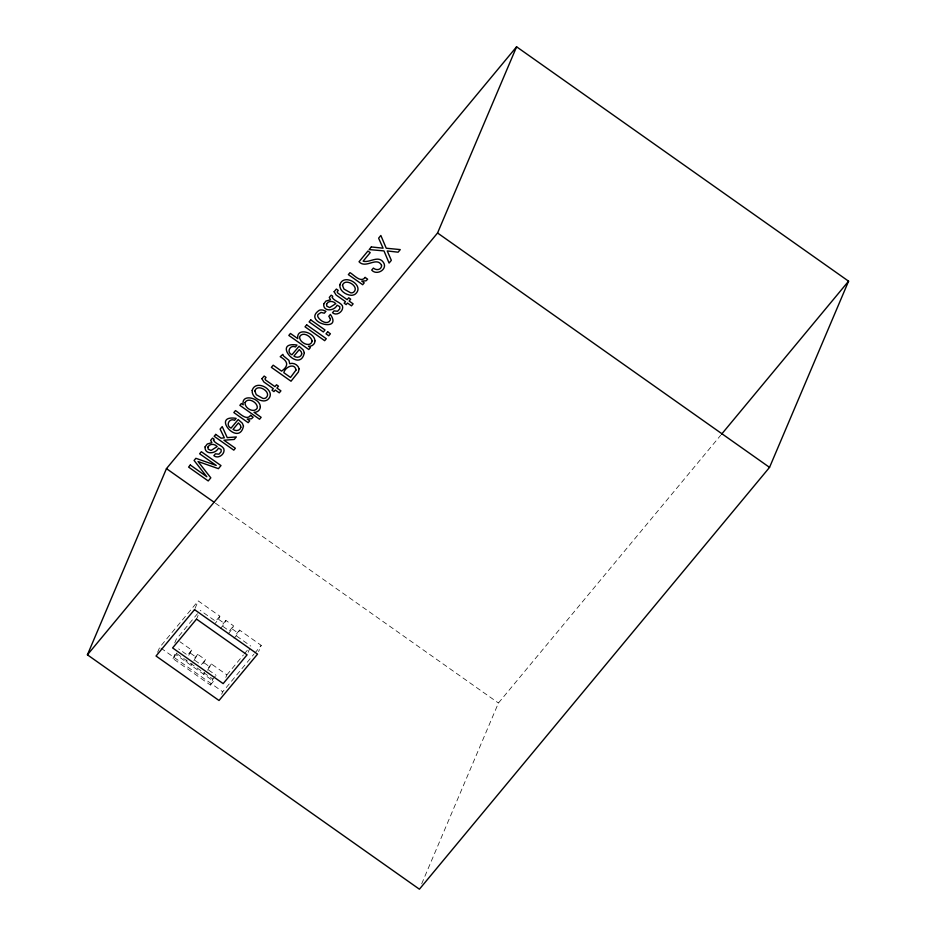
<?xml version="1.0" encoding="UTF-8"?>
<svg xmlns="http://www.w3.org/2000/svg" width="936" height="936" viewBox="0 0 936 936"><rect width="100%" height="100%" fill="white"/><g stroke="black" fill="none" stroke-linecap="round" stroke-linejoin="round"><path stroke-width="0.7" stroke-dasharray="4.68 3.51" d="M157.611 652.275L159.728 647.279L198.233 600.912L219.878 616.192L218.556 619.293L215.175 623.364M174.728 642.938L176.319 639.194L197.473 613.712M173.031 658.652L175.535 652.755L212.881 679.115L210.378 685.023L173.031 658.652L177.196 652.486M195.051 608.388L198.233 600.912M197.051 617.865L198.116 615.373M186.053 661.799L186.849 659.938M188.733 655.223L191.74 650.087L179.876 641.71M191.236 665.461L192.032 663.601M193.904 660.488L197.753 654.334L205.44 659.751L201.579 665.905M220.358 628.629L224.57 623.54L225.892 620.439L233.567 625.856L232.245 628.969L228.033 634.046M203.685 674.248L204.481 672.387M207.605 670.153L211.454 663.998L226.875 674.879L225.81 677.383M234.047 638.293L238.27 633.216L239.581 630.103L261.226 645.384L258.582 651.62M221.68 694.255L222.733 691.762L253.902 654.217M248.134 652.31L249.725 648.578M421.68 883.841L498.443 703.006L720.662 435.298M191.74 650.087L187.528 655.165L178.706 648.94M219.878 616.192L215.654 621.27L200.234 610.389M197.753 654.334L193.541 659.412L201.217 664.829L205.44 659.751M225.892 620.439L221.668 625.517L229.343 630.946L233.567 625.856M211.454 663.998L207.23 669.076L216.052 675.301M239.581 630.103L235.369 635.193L250.789 646.074M212.881 679.115L215.257 676.26M210.378 685.023L213.548 681.209L176.202 654.837M226.875 674.879L243.43 654.943M244.343 653.831L248.028 649.397M254.814 653.117L261.226 645.384M215.42 503.182L498.443 703.006M218.556 619.293L224.57 623.54M232.245 628.969L238.27 633.216M190.429 653.188L196.443 657.435M204.118 662.852L210.132 667.099M160.922 648.121L222.733 691.762"/><path stroke-width="1.4" d="M87.422 654.814L166.456 468.62L516.59 46.8L848.578 281.186L769.544 467.38L419.41 889.2L87.422 654.814L437.557 232.994L516.59 46.8M721.597 434.175L848.578 281.186M437.557 232.994L769.544 467.38M166.456 468.62L214.227 502.339M330.338 318.685L330.326 319.96C327.694 325.576 320.089 320.919 318.041 317.093A3.639 3.1 23 0 1 317.983 314.519L321.036 312.425L324.359 313.209L325.95 311.29L323.002 310.132A6.061 5.148 23 0 0 319.27 310.284C301.509 322.253 343.465 333.415 330.385 314.426L328.805 316.333L330.338 318.685M254.814 391.002L256.277 394.7L262.946 398.432A4.037 3.44 23 0 0 265.999 397.765C272.446 392.196 257.107 382.824 254.814 391.002M342.494 285.375L343.968 289.06L350.637 292.792A4.037 3.44 23 0 0 353.691 292.126C360.126 286.556 344.787 277.185 342.494 285.375M243.477 425.997C239.183 447.724 210.155 414.285 236.153 418.369L234.55 420.299C229.343 417.608 225.178 425.693 231.075 428.115L238.189 419.55L242.307 423.201L243.477 425.997M304.34 352.673C300.046 374.4 271.019 340.961 297.016 345.045L295.413 346.987C290.207 344.284 286.042 352.369 291.938 354.791L299.052 346.226L303.17 349.877L304.34 352.673M381.537 265.251L381.49 266.725C380.367 270.34 375.804 270.317 373.359 268.094L371.697 270.094C376.904 276.108 388.253 269.006 383.304 262.232C378.074 254.884 369.708 263.18 363.133 261.167L370.211 252.626L367.942 251.023L359.038 261.752C365.765 269.217 376.693 256.113 381.537 265.251M299.087 368.784L298.397 372.013L291.014 381.221L271.37 367.357L273.183 365.192L281.596 371.136C289.575 365.368 287.375 360.933 280.215 356.71L282.871 354.358L283.491 355.902L288.955 360.372L289.704 363.73C293.471 362.279 298.186 364.9 299.087 368.784M314.941 340.891C315.139 344.272 311.641 346.706 308.47 346.261L310.378 347.607L308.786 349.514L288.826 335.427L290.464 333.462L297.777 338.621C296.057 326.933 314.707 332.186 314.941 340.891M252.182 390.441C251.55 396.396 258.184 400.573 263.472 400.936A7.289 6.201 23 0 0 267.825 399.532C277.547 390.874 255.739 378.144 252.182 390.441M339.873 284.801C339.23 290.757 345.875 294.934 351.164 295.296A7.289 6.201 23 0 0 355.505 293.892C365.239 285.234 343.418 272.505 339.873 284.801M260.325 406.762C260.407 410.05 257.201 412.636 254.019 412.296L261.144 417.327L259.553 419.246L239.862 405.335L241.359 403.521L243.196 404.808C240.868 393.097 260.161 397.87 260.325 406.762M207.921 447.08L208.131 449.046L211.009 450.508L217.187 446.566C214.754 443.711 209.652 443.325 207.921 447.08M326.559 304.153L326.769 306.119L329.636 307.581L335.813 303.65C333.391 300.784 328.29 300.397 326.559 304.153M261.94 378.706L263.823 381.946L273.3 388.639L271.99 390.218L273.955 391.611L275.266 390.019L279.267 392.839L280.917 390.862L276.916 388.03L278.472 386.17L276.506 384.778L274.95 386.65L265.613 380.051L264.946 378.928L266.046 377.407L264.151 376.061L261.94 378.706M334.152 291.716L336.036 294.957L345.513 301.649L344.202 303.229L346.168 304.61L347.478 303.03L351.468 305.85L353.118 303.861L349.128 301.041L350.672 299.181L348.707 297.788L347.162 299.66L337.814 293.062L337.159 291.938L338.259 290.406L336.363 289.072L334.152 291.716M205.089 446.881C204.282 454.896 215.748 454.159 218.451 448.122L221.142 449.561L221.118 451.772L218.93 454.182L215.397 453.808L213.864 455.645C218.275 459.588 225.716 453.714 223.739 448.578C221.282 444.904 215.631 444.003 213.478 440.329C214.718 439.288 213.782 438.844 212.542 438.118L210.67 440.329L211.875 442.67L207.266 444.015L205.089 446.881M323.716 303.966C322.908 311.969 334.386 311.232 337.089 305.206L339.78 306.645L339.756 308.857L337.568 311.267L334.023 310.881L332.502 312.718C336.913 316.672 344.343 310.799 342.365 305.662C339.908 301.989 334.269 301.076 332.116 297.414C333.356 296.361 332.42 295.916 331.168 295.191L329.296 297.402L330.513 299.742L325.892 301.1L323.716 303.966M312.144 341.102C310.553 348.461 298.49 342.284 299.742 336.539C302.913 331.168 311.29 336.398 312.144 341.102M245.103 402.48C244.144 407.874 253.761 413.654 257.189 408.236C258.441 402.889 248.204 396.677 245.103 402.48M240.868 427.237C240.283 430.876 235.568 431.426 233.029 429.413L238.423 422.92L240.458 425.236L240.868 427.237M301.731 353.913C301.146 357.552 296.419 358.102 293.892 356.089L299.286 349.596L301.322 351.913L301.731 353.913M296.01 370.071L290.523 377.442L283.819 372.703C284.989 367.029 294.793 362.372 296.01 370.071M250.602 415.373C246.402 421.387 239.171 412.6 235.474 410.6L233.848 412.565L248.169 422.674L249.713 420.814L247.244 419.059L251.503 418.766L253.141 417.163L250.602 415.373M365.11 277.419C360.922 283.433 353.679 274.646 349.994 272.657L348.356 274.611L362.677 284.719L364.221 282.859L361.752 281.116L366.023 280.812L367.649 279.209L365.11 277.419M190.312 465.016L188.592 467.087L208.225 480.952L210.811 477.84L198.034 461.518L218.427 468.667L220.99 465.578L201.345 451.725L199.637 453.784L216.239 465.438L195.881 458.312L194.091 460.465L206.833 476.763L190.312 465.016M215.736 434.398L214.168 436.281L233.801 450.146L235.369 448.262L223.961 440.212L234.234 439.452L236.317 436.948L227.249 437.638L222.218 426.594L220.124 429.097L224.324 437.837L221.107 438.188L215.736 434.398M306.669 324.85L305.031 326.816L324.663 340.681L326.301 338.715L306.669 324.85M310.764 319.901L309.114 321.902L323.353 331.964L325.014 329.963L310.764 319.901M371.335 246.94L369.158 249.561L383.982 250.918L389.095 263.063L391.342 260.348L387.235 250.942L398.116 252.194L400.269 249.596L386.229 248.227L380.847 235.474L378.612 238.177L383.093 248.192L371.335 246.94M327.682 331.835L326.02 333.836L328.747 335.767L330.408 333.766L327.682 331.835M194.524 609.64L156.031 656.019L219.024 700.491L257.529 654.124L194.524 609.64M196.525 619.117L172.61 647.923L223.166 683.619L247.081 654.814L196.525 619.117"/></g></svg>
